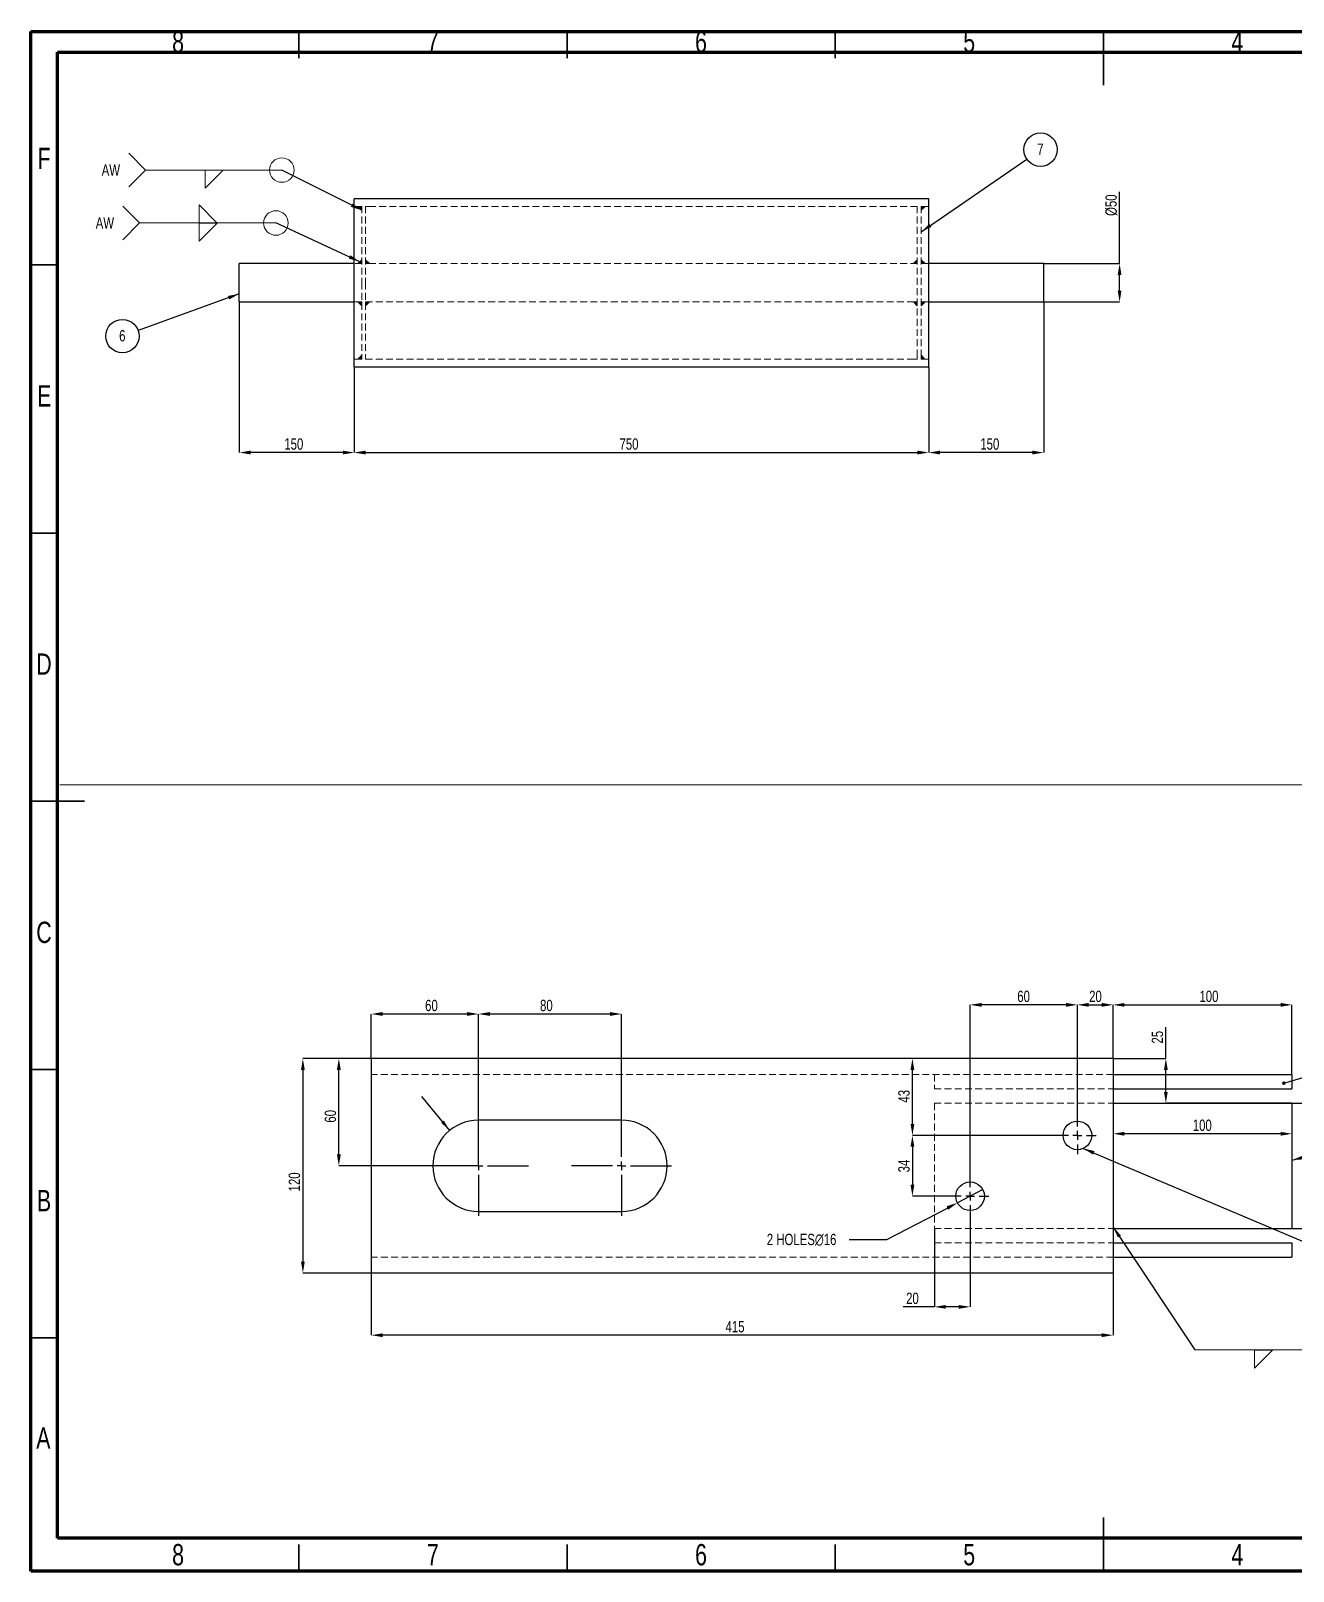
# Model space of a CAD drawing. Header units: millimetres. Extents: x 41 to 1868, y -696 to 319.
# Drawn here: x 976.5 to 1211.9, y -323.8 to -36.7 of the extents above; entities that cross this region are included whole.
import ezdxf

# ---------------------------------------------------------------- set-up
doc = ezdxf.new("R2010")
doc.units = ezdxf.units.MM
doc.header["$PDSIZE"] = -1
doc.linetypes.add('HIDDEN', pattern=[1.905, 1.27, -0.635])
doc.layers.add('BOLD', color=7, linetype='Continuous', lineweight=25)
doc.layers.add('FORMAT', color=7, linetype='Continuous')
doc.styles.add('SLDTEXTSTYLE0', font='TXT', dxfattribs={"width": 0.75})
doc.dimstyles.new('SLDDIMSTYLE0', dxfattribs={"dimtxt": 2.5, "dimasz": 2.116667, "dimexe": 0, "dimexo": 0.625, "dimgap": 0, "dimtad": 1, "dimdec": 0, "dimrnd": 1e-09, "dimtxsty": 'Standard', "dimsah": 1, "dimcen": 2.5, "dimazin": 3, "dimtfac": 2.116667, "dimtdec": 0, "dimtmove": 0, "dimatfit": 3, "dimfrac": 2})
doc.dimstyles.new('SLDDIMSTYLE1', dxfattribs={"dimtxt": 2.5, "dimasz": 0.651282, "dimexe": 0, "dimexo": 0.625, "dimgap": 0, "dimtad": 1, "dimdec": 0, "dimrnd": 1e-09, "dimtxsty": 'Standard', "dimblk1": 'DOT', "dimblk2": 'DOT', "dimsah": 1, "dimcen": 2.5, "dimazin": 3, "dimtfac": 0.651282, "dimtdec": 0, "dimtmove": 0, "dimatfit": 3, "dimldrblk": 'DOT', "dimfrac": 2})
doc.dimstyles.new('SLDDIMSTYLE26', dxfattribs={"dimtxt": 2.116667, "dimasz": 2.116667, "dimexe": 0, "dimexo": 0.625, "dimgap": 0.529167, "dimtad": 1, "dimdec": 0, "dimlfac": 3, "dimrnd": 1e-09, "dimzin": 12, "dimtxsty": 'SLDTEXTSTYLE0', "dimsah": 1, "dimcen": 2.5, "dimazin": 3, "dimtfac": 1, "dimtdec": 0, "dimtmove": 0, "dimatfit": 3, "dimfrac": 2, "dimtzin": 12})
doc.dimstyles.new('SLDDIMSTYLE27', dxfattribs={"dimtxt": 2.116667, "dimasz": 2.116667, "dimexe": 0, "dimexo": 0.625, "dimgap": 0.529167, "dimtad": 1, "dimdec": 0, "dimlfac": 3, "dimrnd": 1e-09, "dimzin": 12, "dimtxsty": 'SLDTEXTSTYLE0', "dimsah": 1, "dimcen": 2.5, "dimazin": 3, "dimtfac": 1, "dimtdec": 0, "dimtmove": 0, "dimatfit": 0, "dimfrac": 2, "dimtzin": 12})
doc.dimstyles.new('SLDDIMSTYLE31', dxfattribs={"dimtxt": 2.116667, "dimasz": 2.116667, "dimexe": 0, "dimexo": 0.625, "dimgap": 0.529167, "dimtad": 1, "dimdec": 0, "dimlfac": 3, "dimrnd": 1e-09, "dimzin": 12, "dimtxsty": 'SLDTEXTSTYLE0', "dimblk1": 'NONE', "dimsah": 1, "dimcen": 0, "dimazin": 3, "dimtfac": 1, "dimtdec": 0, "dimtmove": 0, "dimatfit": 3, "dimldrblk": 'NONE', "dimfrac": 2, "dimtzin": 12})
doc.dimstyles.new('SLDDIMSTYLE32', dxfattribs={"dimtxt": 2.116667, "dimasz": 2.116667, "dimexe": 0, "dimexo": 0.625, "dimgap": 0.529167, "dimtad": 1, "dimdec": 0, "dimlfac": 7, "dimrnd": 1e-09, "dimzin": 12, "dimtxsty": 'SLDTEXTSTYLE0', "dimsah": 1, "dimcen": 2.5, "dimazin": 3, "dimtfac": 1, "dimtdec": 0, "dimtmove": 0, "dimatfit": 3, "dimfrac": 2, "dimtzin": 12})

# ---------------------------------------------------------------- blocks, each defined once
blk = doc.blocks.new('*D904')
at = {"layer": 'Defpoints', "color": 0}
for p in [(1036.81, -99.32), (1143.95, -99.32), (1143.95, -115.32)]:
    blk.add_point(p, dxfattribs=at)
at = {"layer": 'FORMAT', "color": 0, "lineweight": -2}
for p, q in [((1036.81, -99.38), (1036.81, -115.32)), ((1143.95, -99.38), (1143.95, -115.32)), ((1038.93, -115.32), (1141.84, -115.32))]:
    blk.add_line(p, q, dxfattribs=at)
at = {"layer": 'FORMAT', "color": 0}
for points in [[(1038.93, -114.96), (1038.93, -115.67), (1036.81, -115.32)], [(1141.84, -114.96), (1141.84, -115.67), (1143.95, -115.32)]]:
    blk.add_solid(points, dxfattribs=at)
at = {"layer": 'FORMAT', "color": 0, "insert": (1088.05, -112.67), "char_height": 2.117, "attachment_point": 2, "style": 'SLDTEXTSTYLE0'}
blk.add_mtext('\\A1;750', dxfattribs=at)
blk = doc.blocks.new('*D905')
at = {"layer": 'Defpoints', "color": 0}
for p in [(1015.38, -87.24), (1036.81, -99.32), (1015.38, -115.32)]:
    blk.add_point(p, dxfattribs=at)
at = {"layer": 'FORMAT', "color": 0, "lineweight": -2}
for p, q in [((1015.38, -87.3), (1015.38, -115.32)), ((1036.81, -99.38), (1036.81, -115.32)), ((1034.7, -115.32), (1017.5, -115.32))]:
    blk.add_line(p, q, dxfattribs=at)
at = {"layer": 'FORMAT', "color": 0}
for points in [[(1017.5, -114.96), (1017.5, -115.67), (1015.38, -115.32)], [(1034.7, -114.96), (1034.7, -115.67), (1036.81, -115.32)]]:
    blk.add_solid(points, dxfattribs=at)
at = {"layer": 'FORMAT', "color": 0, "insert": (1025.56, -112.67), "char_height": 2.117, "attachment_point": 2, "style": 'SLDTEXTSTYLE0'}
blk.add_mtext('\\A1;150', dxfattribs=at)
blk = doc.blocks.new('*D906')
at = {"layer": 'Defpoints', "color": 0}
for p in [(1165.38, -80.09), (1165.38, -87.24), (1179.53, -87.24)]:
    blk.add_point(p, dxfattribs=at)
at = {"layer": 'FORMAT', "color": 0, "lineweight": -2}
for p, q in [((1179.53, -80.09), (1179.53, -66.7)), ((1165.45, -80.09), (1179.53, -80.09)), ((1179.53, -85.12), (1179.53, -82.21)), ((1165.45, -87.24), (1179.53, -87.24))]:
    blk.add_line(p, q, dxfattribs=at)
at = {"layer": 'FORMAT', "color": 0}
for points in [[(1179.17, -82.21), (1179.88, -82.21), (1179.53, -80.09)], [(1179.17, -85.12), (1179.88, -85.12), (1179.53, -87.24)]]:
    blk.add_solid(points, dxfattribs=at)
at = {"layer": 'FORMAT', "color": 0, "insert": (1176.88, -69.21), "char_height": 2.117, "attachment_point": 2, "rotation": 90, "style": 'SLDTEXTSTYLE0'}
blk.add_mtext('\\A1;%%c50', dxfattribs=at)
blk = doc.blocks.new('*D907')
at = {"layer": 'Defpoints', "color": 0}
for p in [(1165.38, -87.24), (1143.95, -99.32), (1143.95, -115.32)]:
    blk.add_point(p, dxfattribs=at)
at = {"layer": 'FORMAT', "color": 0, "lineweight": -2}
for p, q in [((1165.38, -87.3), (1165.38, -115.32)), ((1143.95, -99.38), (1143.95, -115.32)), ((1163.27, -115.32), (1146.07, -115.32))]:
    blk.add_line(p, q, dxfattribs=at)
at = {"layer": 'FORMAT', "color": 0}
for points in [[(1146.07, -114.96), (1146.07, -115.67), (1143.95, -115.32)], [(1163.27, -114.96), (1163.27, -115.67), (1165.38, -115.32)]]:
    blk.add_solid(points, dxfattribs=at)
at = {"layer": 'FORMAT', "color": 0, "insert": (1155.33, -112.67), "char_height": 2.117, "attachment_point": 2, "style": 'SLDTEXTSTYLE0'}
blk.add_mtext('\\A1;150', dxfattribs=at)
blk = doc.blocks.new('SW_NOTE_0_68')
at = {"layer": 'FORMAT', "color": 0}
blk.add_circle((-2.93, -1.06), 3.11, dxfattribs=at)
at = {"layer": 'FORMAT', "color": 0, "insert": (-2.95, 0.06), "char_height": 2.12, "attachment_point": 2, "style": 'SLDTEXTSTYLE0'}
blk.add_mtext('6', dxfattribs=at)
blk = doc.blocks.new('SW_NOTE_0_69')
at = {"layer": 'FORMAT', "color": 0}
blk.add_circle((2.56, 1.76), 3.11, dxfattribs=at)
at = {"layer": 'FORMAT', "color": 0, "insert": (2.54, 2.89), "char_height": 2.12, "attachment_point": 2, "style": 'SLDTEXTSTYLE0'}
blk.add_mtext('7', dxfattribs=at)
blk = doc.blocks.new('SW_SYMBOL_AWLD_FILL')
at = {"color": 0, "linetype": 'Continuous', "lineweight": 0}
for p, q in [((0, 0), (0, 1250)), ((0, 1250), (1250, 0)), ((1250, 0), (0, 0))]:
    blk.add_line(p, q, dxfattribs=at)
blk = doc.blocks.new('SW_WELDSYMBOL_7')
at = {"color": 0, "linetype": 'Continuous', "lineweight": 0}
for p in [(-28.55, 3.15), (-28.55, -3.15), (0, 0)]:
    blk.add_line(p, (-25.4, 0), dxfattribs=at)
blk.add_circle((0, 0), 2.29, dxfattribs=at)
at = {"color": 0, "linetype": 'Continuous', "lineweight": 0, "extrusion": (0, 0, -1), "xscale": 0.0027037109, "yscale": 0.0027037109, "zscale": 0.0027037109, "rotation": 180}
blk.add_blockref('SW_SYMBOL_AWLD_FILL', (14.31, -0.01), dxfattribs=at)
at = {"color": 0, "linetype": 'Continuous', "lineweight": 0, "insert": (-33.59, 1.05), "char_height": 2.117, "attachment_point": 1, "style": 'SLDTEXTSTYLE0'}
blk.add_mtext('AW', dxfattribs=at)
blk = doc.blocks.new('SW_WELDSYMBOL_8')
at = {"color": 0, "linetype": 'Continuous', "lineweight": 0}
for p in [(-28.55, 3.15), (-28.55, -3.15), (0, 0)]:
    blk.add_line(p, (-25.4, 0), dxfattribs=at)
blk.add_circle((0, 0), 2.29, dxfattribs=at)
at = {"color": 0, "linetype": 'Continuous', "lineweight": 0, "xscale": 0.0027037109, "yscale": 0.0027037109, "zscale": 0.0027037109}
blk.add_blockref('SW_SYMBOL_AWLD_FILL', (-14.31, -0.01), dxfattribs=at)
at = {"color": 0, "linetype": 'Continuous', "lineweight": 0, "extrusion": (0, 0, -1), "xscale": 0.0027037109, "yscale": 0.0027037109, "zscale": 0.0027037109, "rotation": 180}
blk.add_blockref('SW_SYMBOL_AWLD_FILL', (14.31, -0.01), dxfattribs=at)
at = {"color": 0, "linetype": 'Continuous', "lineweight": 0, "insert": (-33.59, 1.05), "char_height": 2.117, "attachment_point": 1, "style": 'SLDTEXTSTYLE0'}
blk.add_mtext('AW', dxfattribs=at)
blk = doc.blocks.new('*D909')
at = {"layer": 'Defpoints', "color": 0}
for p in [(1039.99, -228.26), (1027.25, -268.26), (1039.99, -268.26)]:
    blk.add_point(p, dxfattribs=at)
at = {"layer": 'FORMAT', "color": 0, "lineweight": -2}
for p, q in [((1039.93, -228.26), (1027.25, -228.26)), ((1027.25, -230.38), (1027.25, -266.15)), ((1039.93, -268.26), (1027.25, -268.26))]:
    blk.add_line(p, q, dxfattribs=at)
at = {"layer": 'FORMAT', "color": 0}
for points in [[(1026.9, -230.38), (1027.6, -230.38), (1027.25, -228.26)], [(1026.9, -266.15), (1027.6, -266.15), (1027.25, -268.26)]]:
    blk.add_solid(points, dxfattribs=at)
at = {"layer": 'FORMAT', "color": 0, "insert": (1024.6, -251.26), "char_height": 2.117, "attachment_point": 2, "rotation": 90, "style": 'SLDTEXTSTYLE0'}
blk.add_mtext('\\A1;120', dxfattribs=at)
blk = doc.blocks.new('*D910')
at = {"layer": 'Defpoints', "color": 0}
for p in [(1033.95, -228.26), (1039.99, -228.26), (1059.99, -248.26)]:
    blk.add_point(p, dxfattribs=at)
at = {"layer": 'FORMAT', "color": 0, "lineweight": -2}
for p, q in [((1039.93, -228.26), (1033.95, -228.26)), ((1033.95, -246.15), (1033.95, -230.38)), ((1059.93, -248.26), (1033.95, -248.26))]:
    blk.add_line(p, q, dxfattribs=at)
at = {"layer": 'FORMAT', "color": 0}
for points in [[(1033.6, -230.38), (1034.31, -230.38), (1033.95, -228.26)], [(1033.6, -246.15), (1034.31, -246.15), (1033.95, -248.26)]]:
    blk.add_solid(points, dxfattribs=at)
at = {"layer": 'FORMAT', "color": 0, "insert": (1031.31, -239.04), "char_height": 2.117, "attachment_point": 2, "rotation": 90, "style": 'SLDTEXTSTYLE0'}
blk.add_mtext('\\A1;60', dxfattribs=at)
blk = doc.blocks.new('*D911')
at = {"layer": 'Defpoints', "color": 0}
for p in [(1059.99, -219.97), (1059.99, -239.76), (1086.66, -239.76)]:
    blk.add_point(p, dxfattribs=at)
at = {"layer": 'FORMAT', "color": 0, "lineweight": -2}
for p, q in [((1059.99, -239.7), (1059.99, -219.97)), ((1084.54, -219.97), (1062.11, -219.97)), ((1086.66, -239.7), (1086.66, -219.97))]:
    blk.add_line(p, q, dxfattribs=at)
at = {"layer": 'FORMAT', "color": 0}
for points in [[(1062.11, -219.61), (1062.11, -220.32), (1059.99, -219.97)], [(1084.54, -219.61), (1084.54, -220.32), (1086.66, -219.97)]]:
    blk.add_solid(points, dxfattribs=at)
at = {"layer": 'FORMAT', "color": 0, "insert": (1072.65, -217.32), "char_height": 2.117, "attachment_point": 2, "style": 'SLDTEXTSTYLE0'}
blk.add_mtext('\\A1;80', dxfattribs=at)
blk = doc.blocks.new('*D913')
at = {"layer": 'Defpoints', "color": 0}
for p in [(1039.99, -219.97), (1039.99, -228.26), (1059.99, -248.26)]:
    blk.add_point(p, dxfattribs=at)
at = {"layer": 'FORMAT', "color": 0, "lineweight": -2}
for p, q in [((1039.99, -228.2), (1039.99, -219.97)), ((1057.88, -219.97), (1042.11, -219.97)), ((1059.99, -248.2), (1059.99, -219.97))]:
    blk.add_line(p, q, dxfattribs=at)
at = {"layer": 'FORMAT', "color": 0}
for points in [[(1042.11, -219.61), (1042.11, -220.32), (1039.99, -219.97)], [(1057.88, -219.61), (1057.88, -220.32), (1059.99, -219.97)]]:
    blk.add_solid(points, dxfattribs=at)
at = {"layer": 'FORMAT', "color": 0, "insert": (1051.22, -217.32), "char_height": 2.117, "attachment_point": 2, "style": 'SLDTEXTSTYLE0'}
blk.add_mtext('\\A1;60', dxfattribs=at)
blk = doc.blocks.new('*D914')
at = {"layer": 'Defpoints', "color": 0}
for p in [(1039.99, -268.26), (1178.33, -268.26), (1039.99, -279.84)]:
    blk.add_point(p, dxfattribs=at)
at = {"layer": 'FORMAT', "color": 0, "lineweight": -2}
for p, q in [((1039.99, -268.33), (1039.99, -279.84)), ((1178.33, -268.33), (1178.33, -279.84)), ((1176.21, -279.84), (1042.11, -279.84))]:
    blk.add_line(p, q, dxfattribs=at)
at = {"layer": 'FORMAT', "color": 0}
for points in [[(1042.11, -279.49), (1042.11, -280.19), (1039.99, -279.84)], [(1176.21, -279.49), (1176.21, -280.19), (1178.33, -279.84)]]:
    blk.add_solid(points, dxfattribs=at)
at = {"layer": 'FORMAT', "color": 0, "insert": (1107.82, -277.2), "char_height": 2.117, "attachment_point": 2, "style": 'SLDTEXTSTYLE0'}
blk.add_mtext('\\A1;415', dxfattribs=at)
blk = doc.blocks.new('*D915')
at = {"layer": 'Defpoints', "color": 0}
for p in [(1178.33, -218.26), (1178.33, -228.26), (1171.66, -239.1)]:
    blk.add_point(p, dxfattribs=at)
at = {"layer": 'FORMAT', "color": 0, "lineweight": -2}
for p, q in [((1171.66, -239.04), (1171.66, -218.26)), ((1173.78, -218.26), (1176.21, -218.26)), ((1178.33, -228.2), (1178.33, -218.26))]:
    blk.add_line(p, q, dxfattribs=at)
at = {"layer": 'FORMAT', "color": 0}
for points in [[(1173.78, -217.91), (1173.78, -218.62), (1171.66, -218.26)], [(1176.21, -217.91), (1176.21, -218.62), (1178.33, -218.26)]]:
    blk.add_solid(points, dxfattribs=at)
at = {"layer": 'FORMAT', "color": 0, "insert": (1175.02, -215.62), "char_height": 2.117, "attachment_point": 2, "style": 'SLDTEXTSTYLE0'}
blk.add_mtext('\\A1;20', dxfattribs=at)
blk = doc.blocks.new('*D916')
at = {"layer": 'Defpoints', "color": 0}
for p in [(1151.66, -218.26), (1171.66, -239.1), (1151.66, -250.43)]:
    blk.add_point(p, dxfattribs=at)
at = {"layer": 'FORMAT', "color": 0, "lineweight": -2}
for p, q in [((1151.66, -250.37), (1151.66, -218.26)), ((1169.54, -218.26), (1153.78, -218.26)), ((1171.66, -239.04), (1171.66, -218.26))]:
    blk.add_line(p, q, dxfattribs=at)
at = {"layer": 'FORMAT', "color": 0}
for points in [[(1153.78, -217.91), (1153.78, -218.62), (1151.66, -218.26)], [(1169.54, -217.91), (1169.54, -218.62), (1171.66, -218.26)]]:
    blk.add_solid(points, dxfattribs=at)
at = {"layer": 'FORMAT', "color": 0, "insert": (1161.63, -215.62), "char_height": 2.117, "attachment_point": 2, "style": 'SLDTEXTSTYLE0'}
blk.add_mtext('\\A1;60', dxfattribs=at)
blk = doc.blocks.new('*D917')
at = {"layer": 'Defpoints', "color": 0}
for p in [(1168.16, -242.6), (1140.9, -253.93), (1148.16, -253.93)]:
    blk.add_point(p, dxfattribs=at)
at = {"layer": 'FORMAT', "color": 0, "lineweight": -2}
for p, q in [((1168.1, -242.6), (1140.9, -242.6)), ((1140.9, -244.71), (1140.9, -251.81)), ((1148.1, -253.93), (1140.9, -253.93))]:
    blk.add_line(p, q, dxfattribs=at)
at = {"layer": 'FORMAT', "color": 0}
for points in [[(1140.55, -244.71), (1141.25, -244.71), (1140.9, -242.6)], [(1140.55, -251.81), (1141.25, -251.81), (1140.9, -253.93)]]:
    blk.add_solid(points, dxfattribs=at)
at = {"layer": 'FORMAT', "color": 0, "insert": (1138.26, -248.31), "char_height": 2.117, "attachment_point": 2, "rotation": 90, "style": 'SLDTEXTSTYLE0'}
blk.add_mtext('\\A1;34', dxfattribs=at)
blk = doc.blocks.new('*D918')
at = {"layer": 'Defpoints', "color": 0}
for p in [(1140.9, -228.26), (1178.33, -228.26), (1168.16, -242.6)]:
    blk.add_point(p, dxfattribs=at)
at = {"layer": 'FORMAT', "color": 0, "lineweight": -2}
for p, q in [((1178.26, -228.26), (1140.9, -228.26)), ((1140.9, -240.48), (1140.9, -230.38)), ((1168.1, -242.6), (1140.9, -242.6))]:
    blk.add_line(p, q, dxfattribs=at)
at = {"layer": 'FORMAT', "color": 0}
for points in [[(1140.55, -230.38), (1141.25, -230.38), (1140.9, -228.26)], [(1140.55, -240.48), (1141.25, -240.48), (1140.9, -242.6)]]:
    blk.add_solid(points, dxfattribs=at)
at = {"layer": 'FORMAT', "color": 0, "insert": (1138.26, -235.31), "char_height": 2.117, "attachment_point": 2, "rotation": 90, "style": 'SLDTEXTSTYLE0'}
blk.add_mtext('\\A1;43', dxfattribs=at)
blk = doc.blocks.new('*D919')
at = {"layer": 'Defpoints', "color": 0}
for p in [(1151.66, -257.43), (1144.99, -259.93), (1144.99, -274.56)]:
    blk.add_point(p, dxfattribs=at)
at = {"layer": 'FORMAT', "color": 0, "lineweight": -2}
for p, q in [((1151.66, -257.49), (1151.66, -274.56)), ((1144.99, -259.99), (1144.99, -274.56)), ((1144.99, -274.56), (1139.18, -274.56)), ((1149.54, -274.56), (1147.11, -274.56))]:
    blk.add_line(p, q, dxfattribs=at)
at = {"layer": 'FORMAT', "color": 0}
for points in [[(1147.11, -274.21), (1147.11, -274.91), (1144.99, -274.56)], [(1149.54, -274.21), (1149.54, -274.91), (1151.66, -274.56)]]:
    blk.add_solid(points, dxfattribs=at)
at = {"layer": 'FORMAT', "color": 0, "insert": (1140.9, -271.91), "char_height": 2.117, "attachment_point": 2, "style": 'SLDTEXTSTYLE0'}
blk.add_mtext('\\A1;20', dxfattribs=at)
blk = doc.blocks.new('*D920')
at = {"layer": 'Defpoints', "color": 0}
for p in [(1211.66, -218.26), (1178.33, -228.26), (1211.66, -231.26)]:
    blk.add_point(p, dxfattribs=at)
at = {"layer": 'FORMAT', "color": 0, "lineweight": -2}
for p, q in [((1178.33, -228.2), (1178.33, -218.26)), ((1180.44, -218.26), (1209.54, -218.26)), ((1211.66, -231.2), (1211.66, -218.26))]:
    blk.add_line(p, q, dxfattribs=at)
at = {"layer": 'FORMAT', "color": 0}
for points in [[(1180.44, -217.91), (1180.44, -218.62), (1178.33, -218.26)], [(1209.54, -217.91), (1209.54, -218.62), (1211.66, -218.26)]]:
    blk.add_solid(points, dxfattribs=at)
at = {"layer": 'FORMAT', "color": 0, "insert": (1196.18, -215.62), "char_height": 2.117, "attachment_point": 2, "style": 'SLDTEXTSTYLE0'}
blk.add_mtext('\\A1;100', dxfattribs=at)
blk = doc.blocks.new('*D921')
at = {"layer": 'Defpoints', "color": 0}
for p in [(1149.29, -255.16), (1154.03, -252.7)]:
    blk.add_point(p, dxfattribs=at)
at = {"layer": 'FORMAT', "color": 0, "lineweight": -2}
for p, q in [((1154.03, -252.7), (1149.29, -255.16)), ((1136.14, -261.99), (1147.41, -256.14)), ((1129.09, -261.99), (1136.14, -261.99))]:
    blk.add_line(p, q, dxfattribs=at)
at = {"layer": 'FORMAT', "color": 0}
blk.add_solid([(1147.25, -255.82), (1147.58, -256.45), (1149.29, -255.16)], dxfattribs=at)
at = {"layer": 'FORMAT', "color": 0, "insert": (1113.75, -260.93), "char_height": 2.1167, "attachment_point": 1, "style": 'SLDTEXTSTYLE0'}
blk.add_mtext('\\A1;2 HOLES∅16', dxfattribs=at)
blk = doc.blocks.new('_None')
blk = doc.blocks.new('*D922')
at = {"layer": 'Defpoints', "color": 0}
for p in [(1178.33, -228.26), (1211.66, -236.6), (1178.33, -242.29)]:
    blk.add_point(p, dxfattribs=at)
at = {"layer": 'FORMAT', "color": 0, "lineweight": -2}
for p, q in [((1178.33, -228.33), (1178.33, -242.29)), ((1211.66, -236.66), (1211.66, -242.29)), ((1209.54, -242.29), (1180.44, -242.29))]:
    blk.add_line(p, q, dxfattribs=at)
at = {"layer": 'FORMAT', "color": 0}
for points in [[(1180.44, -241.94), (1180.44, -242.65), (1178.33, -242.29)], [(1209.54, -241.94), (1209.54, -242.65), (1211.66, -242.29)]]:
    blk.add_solid(points, dxfattribs=at)
at = {"layer": 'FORMAT', "color": 0, "insert": (1194.94, -239.65), "char_height": 2.117, "attachment_point": 2, "style": 'SLDTEXTSTYLE0'}
blk.add_mtext('\\A1;100', dxfattribs=at)
blk = doc.blocks.new('*D923')
at = {"layer": 'Defpoints', "color": 0}
for p in [(1178.33, -228.26), (1188.15, -236.6), (1211.66, -236.6)]:
    blk.add_point(p, dxfattribs=at)
at = {"layer": 'FORMAT', "color": 0, "lineweight": -2}
for p, q in [((1188.15, -228.26), (1188.15, -222.44)), ((1178.39, -228.26), (1188.15, -228.26)), ((1188.15, -234.48), (1188.15, -230.38)), ((1211.6, -236.6), (1188.15, -236.6))]:
    blk.add_line(p, q, dxfattribs=at)
at = {"layer": 'FORMAT', "color": 0}
for points in [[(1187.8, -230.38), (1188.51, -230.38), (1188.15, -228.26)], [(1187.8, -234.48), (1188.51, -234.48), (1188.15, -236.6)]]:
    blk.add_solid(points, dxfattribs=at)
at = {"layer": 'FORMAT', "color": 0, "insert": (1185.51, -224.3), "char_height": 2.117, "attachment_point": 2, "rotation": 90, "style": 'SLDTEXTSTYLE0'}
blk.add_mtext('\\A1;25', dxfattribs=at)
blk = doc.blocks.new('*D924')
at = {"layer": 'BOLD', "color": 0, "lineweight": -2}
for p, q in [((1211.72, -236.6), (1251.66, -236.6)), ((1251.66, -238.71), (1251.66, -257.81)), ((1211.72, -259.93), (1251.66, -259.93))]:
    blk.add_line(p, q, dxfattribs=at)
at = {"layer": 'BOLD', "color": 0}
for points in [[(1251.31, -238.71), (1252.01, -238.71), (1251.66, -236.6)], [(1251.31, -257.81), (1252.01, -257.81), (1251.66, -259.93)]]:
    blk.add_solid(points, dxfattribs=at)
at = {"layer": 'Defpoints', "color": 0}
for p in [(1211.66, -236.6), (1211.66, -259.93), (1251.66, -259.93)]:
    blk.add_point(p, dxfattribs=at)
at = {"layer": 'BOLD', "color": 0, "insert": (1249.01, -249.65), "char_height": 2.117, "attachment_point": 2, "rotation": 90, "style": 'SLDTEXTSTYLE0'}
blk.add_mtext('\\A1;70', dxfattribs=at)
blk = doc.blocks.new('_Dot')
at = {"color": 0, "linetype": 'ByBlock', "lineweight": -2}
blk.add_line((-0.5, 0), (-1, 0), dxfattribs=at)
at = {"color": 0, "linetype": 'ByBlock', "const_width": 0.5}
blk.add_lwpolyline([(-0.25, 0, 1), (0.25, 0, 1)], format="xyb", close=True, dxfattribs=at)
blk = doc.blocks.new('SW_CENTERMARKSYMBOL_74')
at = {"layer": 'FORMAT', "color": 0}
for p, q in [((0, 1.67), (0, 9.33)), ((26.67, 1.67), (26.67, 9.33)), ((-1.67, 0), (-9.33, 0)), ((0, 0), (-0.83, 0)), ((0, 0), (0, 0.83)), ((0, 0), (0.83, 0)), ((0, 0), (0, -0.83)), ((1.67, 0), (9.33, 0)), ((25, 0), (17.33, 0)), ((26.67, 0), (25.83, 0)), ((26.67, 0), (26.67, 0.83)), ((26.67, 0), (27.5, 0)), ((26.67, 0), (26.67, -0.83)), ((28.33, 0), (36, 0)), ((0, -1.67), (0, -9.33)), ((26.67, -1.67), (26.67, -9.33))]:
    blk.add_line(p, q, dxfattribs=at)
blk = doc.blocks.new('SW_CENTERMARKSYMBOL_75')
at = {"layer": 'FORMAT', "color": 0}
for p, q in [((0, 1.67), (0, 3.5)), ((-1.67, 0), (-3.5, 0)), ((0, 0), (-0.83, 0)), ((0, 0), (0, 0.83)), ((0, 0), (0, -0.83)), ((0, 0), (0.83, 0)), ((1.67, 0), (3.5, 0)), ((0, -1.67), (0, -3.5))]:
    blk.add_line(p, q, dxfattribs=at)
blk = doc.blocks.new('SW_CENTERMARKSYMBOL_76')
at = {"layer": 'FORMAT', "color": 0}
for p, q in [((0, 1.67), (0, 3.5)), ((-1.67, 0), (-3.5, 0)), ((0, 0), (-0.83, 0)), ((0, 0), (0, 0.83)), ((0, 0), (0, -0.83)), ((0, 0), (0.83, 0)), ((1.67, 0), (3.5, 0)), ((0, -1.67), (0, -3.5))]:
    blk.add_line(p, q, dxfattribs=at)
blk = doc.blocks.new('SW_WELDSYMBOL_9')
at = {"color": 0, "linetype": 'Continuous', "lineweight": 0}
for p, q in [((28.55, 3.15), (25.4, 0)), ((25.4, 0), (0, 0)), ((28.55, -3.15), (25.4, 0))]:
    blk.add_line(p, q, dxfattribs=at)
at = {"color": 0, "linetype": 'Continuous', "lineweight": 0, "extrusion": (0, 0, -1), "xscale": 0.0027037109, "yscale": 0.0027037109, "zscale": 0.0027037109, "rotation": 180}
blk.add_blockref('SW_SYMBOL_AWLD_FILL', (-11.09, -0.01), dxfattribs=at)
at = {"color": 0, "linetype": 'Continuous', "lineweight": 0, "insert": (29.32, 1.05), "char_height": 2.117, "attachment_point": 1, "style": 'SLDTEXTSTYLE0'}
blk.add_mtext('AW', dxfattribs=at)

msp = doc.modelspace()

# ---------------------------------------------------------------- hatches: boundary and pattern name
at = {"linetype": 'Continuous'}
for points in [[(1038.2403, -70.1589), (1038.2403, -69.4446), (1037.526, -69.4446)], [(1142.526, -70.1664), (1143.2477, -69.4446), (1142.526, -69.4446)], [(1037.526, -80.0946), (1038.2403, -80.0946), (1038.2403, -79.3803)], [(1038.9545, -79.3803), (1038.9545, -80.0946), (1039.6688, -80.0946)], [(1141.0899, -80.0946), (1141.8117, -80.0946), (1141.8117, -79.3729)], [(1142.526, -79.3729), (1142.526, -80.0946), (1143.2477, -80.0946)], [(1038.2403, -87.9518), (1038.2403, -87.2375), (1037.526, -87.2375)], [(1039.6688, -87.2375), (1038.9545, -87.2375), (1038.9545, -87.9518)], [(1141.8117, -87.9592), (1141.8117, -87.2375), (1141.0899, -87.2375)], [(1143.2477, -87.2375), (1142.526, -87.2375), (1142.526, -87.9592)], [(1037.526, -97.8875), (1038.2403, -97.8875), (1038.2403, -97.1732)], [(1142.526, -97.1732), (1142.526, -97.8875), (1143.2403, -97.8875)]]:
    msp.add_hatch(color=7, dxfattribs=at).paths.add_polyline_path(points, flags=0)

# ---------------------------------------------------------------- linework, layer by layer
at = {"color": 7, "linetype": 'Continuous', "lineweight": 70}
for p, q in [((976.5203, -323.8262), (976.5203, -36.8262)), ((976.5203, -36.8262), (1376.5203, -36.8262)), ((981.5203, -317.6927), (981.5203, -40.6927)), ((981.5203, -40.6927), (1370.9228, -40.6927)), ((1370.9228, -317.6927), (981.5203, -317.6927)), ((1376.5203, -323.8262), (976.5203, -323.8262))]:
    msp.add_line(p, q, dxfattribs=at)
at = {"color": 7, "linetype": 'Continuous', "lineweight": 35}
for p, q in [((1026.5203, -41.8262), (1026.5203, -36.8262)), ((1076.5203, -41.8262), (1076.5203, -36.8262)), ((1126.5203, -41.8262), (1126.5203, -36.8262)), ((1176.5203, -36.8252), (1176.5203, -46.8272)), ((1176.5203, -41.8262), (1176.5203, -36.8262)), ((981.5203, -80.3262), (976.5203, -80.3262)), ((981.5203, -130.3262), (976.5203, -130.3262)), ((976.5193, -180.3262), (986.5213, -180.3262)), ((981.5203, -180.3262), (976.5203, -180.3262)), ((981.5203, -230.3262), (976.5203, -230.3262)), ((981.5203, -280.3262), (976.5203, -280.3262)), ((1176.5203, -323.8272), (1176.5203, -313.8252)), ((1026.5203, -318.8262), (1026.5203, -323.8262)), ((1076.5203, -318.8262), (1076.5203, -323.8262)), ((1126.5203, -318.8262), (1126.5203, -323.8262)), ((1176.5203, -318.8262), (1176.5203, -323.8262))]:
    msp.add_line(p, q, dxfattribs=at)
at = {"color": 7, "linetype": 'Continuous', "lineweight": 25}
for p, q in [((1143.9545, -68.016), (1036.8117, -68.016)), ((1036.8117, -83.666), (1036.8117, -68.016)), ((1143.9545, -83.666), (1143.9545, -68.016)), ((1036.8117, -80.0946), (1015.3831, -80.0946)), ((1015.3831, -83.666), (1015.3831, -80.0946)), ((1165.3831, -80.0946), (1143.9545, -80.0946)), ((1165.3831, -83.666), (1165.3831, -80.0946)), ((1015.3831, -87.2375), (1015.3831, -83.666)), ((1036.8117, -99.316), (1036.8117, -83.666)), ((1143.9545, -99.316), (1143.9545, -83.666)), ((1165.3831, -87.2375), (1165.3831, -83.666)), ((1015.3831, -87.2375), (1036.8117, -87.2375)), ((1143.9545, -87.2375), (1165.3831, -87.2375)), ((1036.8117, -99.316), (1143.9545, -99.316)), ((1178.3252, -228.2644), (1039.9919, -228.2644)), ((1039.9919, -228.2644), (1039.9919, -268.2644)), ((1178.3252, -228.2644), (1178.3252, -268.2644)), ((1178.3252, -231.2644), (1211.6586, -231.2644)), ((1211.6586, -231.2644), (1211.6586, -233.9311)), ((1178.3252, -233.9311), (1211.6586, -233.9311)), ((1178.3252, -236.5977), (1211.6586, -236.5977)), ((1211.6586, -236.5977), (1211.6586, -259.9311)), ((1086.6586, -239.7644), (1059.9919, -239.7644)), ((1059.9919, -256.7644), (1086.6586, -256.7644)), ((1178.3252, -259.9311), (1211.6586, -259.9311)), ((1178.3252, -262.5977), (1211.6586, -262.5977)), ((1211.6586, -262.5977), (1211.6586, -265.2644)), ((1178.3252, -265.2644), (1211.6586, -265.2644)), ((1178.3252, -268.2644), (1039.9919, -268.2644))]:
    msp.add_line(p, q, dxfattribs=at)
at = {"color": 7, "linetype": 'HIDDEN', "lineweight": 18}
for p, q in [((1038.2403, -69.4446), (1036.8117, -69.4446)), ((1038.2403, -69.4446), (1038.2403, -83.666)), ((1038.9545, -69.4446), (1038.9545, -83.666)), ((1141.8117, -69.4446), (1038.9545, -69.4446)), ((1141.8117, -69.4446), (1141.8117, -97.8875)), ((1142.526, -69.4446), (1142.526, -97.8875)), ((1143.9545, -69.4446), (1142.526, -69.4446)), ((1038.2403, -80.0946), (1036.8117, -80.0946)), ((1141.8117, -80.0946), (1038.9545, -80.0946)), ((1143.9545, -80.0946), (1142.526, -80.0946)), ((1038.2403, -83.666), (1038.2403, -97.8875)), ((1038.9545, -83.666), (1038.9545, -97.8875)), ((1036.8117, -87.2375), (1038.2403, -87.2375)), ((1038.9545, -87.2375), (1141.8117, -87.2375)), ((1142.526, -87.2375), (1143.9545, -87.2375)), ((1036.8117, -97.8875), (1038.2403, -97.8875)), ((1038.9545, -97.8875), (1141.8117, -97.8875)), ((1142.526, -97.8875), (1143.9545, -97.8875)), ((1178.3252, -231.2644), (1039.9919, -231.2644)), ((1144.9919, -231.2644), (1144.9919, -233.9311)), ((1144.9919, -233.9311), (1178.3252, -233.9311)), ((1144.9919, -236.5977), (1144.9919, -259.9311)), ((1144.9919, -236.5977), (1178.3252, -236.5977)), ((1144.9919, -259.9311), (1178.3252, -259.9311)), ((1144.9919, -262.5977), (1178.3252, -262.5977)), ((1144.9919, -262.5977), (1144.9919, -265.2644)), ((1178.3252, -265.2644), (1039.9919, -265.2644))]:
    msp.add_line(p, q, dxfattribs=at)
at = {"color": 7, "linetype": 'Continuous', "lineweight": 18}
for p, q in [((1038.2403, -70.1589), (1037.526, -69.4446)), ((1037.526, -69.4446), (1038.2403, -69.4446)), ((1038.2403, -69.4446), (1038.2403, -70.1589)), ((1038.9545, -70.1589), (1038.9545, -69.4446)), ((1038.9545, -69.4446), (1039.6688, -69.4446)), ((1141.0899, -69.4446), (1141.8117, -69.4446)), ((1141.8117, -69.4446), (1141.8117, -70.1664)), ((1142.526, -69.4446), (1142.526, -70.1664)), ((1142.526, -70.1664), (1143.2477, -69.4446)), ((1143.2477, -69.4446), (1142.526, -69.4446)), ((1142.526, -70.1664), (1142.526, -69.4446)), ((1038.2403, -79.3803), (1037.526, -80.0946)), ((1037.526, -80.0946), (1038.2403, -80.0946)), ((1038.2403, -80.0946), (1038.2403, -79.3803)), ((1038.2403, -80.0946), (1038.2403, -79.3803)), ((1039.6688, -80.0946), (1038.9545, -79.3803)), ((1038.9545, -79.3803), (1038.9545, -80.0946)), ((1038.9545, -80.0946), (1039.6688, -80.0946)), ((1141.8117, -79.3729), (1141.0899, -80.0946)), ((1141.0899, -80.0946), (1141.8117, -80.0946)), ((1141.8117, -80.0946), (1141.8117, -79.3729)), ((1143.2477, -80.0946), (1142.526, -79.3729)), ((1142.526, -79.3729), (1142.526, -80.0946)), ((1142.526, -80.0946), (1143.2477, -80.0946)), ((1038.2403, -87.9518), (1037.526, -87.2375)), ((1037.526, -87.2375), (1038.2403, -87.2375)), ((1038.2403, -87.2375), (1038.2403, -87.9518)), ((1039.6688, -87.2375), (1038.9545, -87.9518)), ((1038.9545, -87.9518), (1038.9545, -87.2375)), ((1038.9545, -87.2375), (1039.6688, -87.2375)), ((1141.8117, -87.9592), (1141.0899, -87.2375)), ((1141.0899, -87.2375), (1141.8117, -87.2375)), ((1141.8117, -87.2375), (1141.8117, -87.9592)), ((1143.2477, -87.2375), (1142.526, -87.9592)), ((1142.526, -87.9592), (1142.526, -87.2375)), ((1142.526, -87.2375), (1143.2477, -87.2375)), ((1038.2403, -97.1732), (1037.526, -97.8875)), ((1038.2403, -97.8875), (1038.2403, -97.1732)), ((1038.9545, -97.8875), (1038.9545, -97.1732)), ((1141.8117, -97.8875), (1141.8117, -97.1732)), ((1143.2403, -97.8875), (1142.526, -97.1732)), ((1142.526, -97.1732), (1142.526, -97.8875)), ((1037.526, -97.8875), (1038.2403, -97.8875)), ((1039.6688, -97.8875), (1038.9545, -97.8875)), ((1141.0974, -97.8875), (1141.8117, -97.8875)), ((1142.526, -97.8875), (1143.2403, -97.8875)), ((981.9572, -177.2387), (1279.3896, -177.2387))]:
    msp.add_line(p, q, dxfattribs=at)
at = {"color": 7, "linetype": 'Continuous', "lineweight": 25}
for centre in [(1171.6586, -242.5977), (1151.6586, -253.9311)]:
    msp.add_circle(centre, 2.6667, dxfattribs=at)
for centre, start, end in [((1059.9919, -248.2644), 90, 270), ((1086.6586, -248.2644), 270, 90)]:
    msp.add_arc(centre, 8.5, start, end, dxfattribs=at)
at = {"layer": 'FORMAT'}
msp.add_line((1054.6197, -241.6773), (1049.4409, -235.3273), dxfattribs=at)
msp.add_solid([(1054.6197, -241.6773), (1053.5343, -239.8312), (1053.0296, -240.2428)], dxfattribs=at)

# ---------------------------------------------------------------- block references
at = {"color": 7, "linetype": 'Continuous', "lineweight": 0}
for name, p in [('SW_WELDSYMBOL_7', (1023.3284, -62.6598)), ('SW_WELDSYMBOL_8', (1022.2125, -72.5297)), ('SW_WELDSYMBOL_9', (1193.5717, -282.5964))]:
    msp.add_blockref(name, p, dxfattribs=at)
at = {"layer": 'FORMAT'}
for name, p in [('SW_NOTE_0_69', (1162.2245, -60.6194)), ('SW_NOTE_0_68', (996.531, -92.5436)), ('SW_CENTERMARKSYMBOL_74', (1059.9919, -248.2644)), ('SW_CENTERMARKSYMBOL_75', (1171.6586, -242.5977)), ('SW_CENTERMARKSYMBOL_76', (1151.6586, -253.9311))]:
    msp.add_blockref(name, p, dxfattribs=at)

# ---------------------------------------------------------------- texts
at = {"color": 7, "linetype": 'Continuous', "lineweight": 0, "char_height": 3.9688, "attachment_point": 2, "style": 'SLDTEXTSTYLE0'}
for s, insert in [('8', (1003.9804, -36.766)), ('7', (1051.4804, -36.766)), ('6', (1101.4804, -36.766)), ('5', (1151.4804, -36.766)), ('4', (1201.4804, -36.766)), ('F', (978.9781, -58.516)), ('E', (979.0282, -102.766)), ('D', (978.973, -152.766)), ('C', (978.979, -202.766)), ('B', (978.9909, -252.766)), ('A', (978.86, -297.016)), ('8', (1003.9804, -318.766)), ('7', (1051.4804, -318.766)), ('6', (1101.4804, -318.766)), ('5', (1151.4804, -318.766)), ('4', (1201.4804, -318.766))]:
    msp.add_mtext(s, dxfattribs=dict(at, insert=insert))

# ---------------------------------------------------------------- dimensions: what is measured, and where the dimension line sits
at = {"layer": 'BOLD'}
dim = msp.add_linear_dim(base=(1251.6586, -259.9311), p1=(1211.6586, -236.5977), p2=(1211.6586, -259.9311), angle=90, dimstyle='SLDDIMSTYLE26', dxfattribs=at)
dim.commit()
dim.dimension.update_dxf_attribs({"geometry": '*D924', "text_midpoint": (1251.6586, -249.6482), "dimtype": 160})
at = {"layer": 'FORMAT'}
dim = msp.add_linear_dim(base=(1179.5278, -87.2375), p1=(1165.3831, -80.0946), p2=(1165.3831, -87.2375), angle=90, text='%%c<>', dimstyle='SLDDIMSTYLE32', dxfattribs=at)
dim.commit()
dim.dimension.update_dxf_attribs({"geometry": '*D906', "text_midpoint": (1179.5278, -69.2104), "dimtype": 160})
for base, p1, p2, dimstyle, picture, middle in [((1015.3831, -115.316), (1036.8117, -99.316), (1015.3831, -87.2375), 'SLDDIMSTYLE32', '*D905', (1025.5585, -115.316)), ((1143.9545, -115.316), (1165.3831, -87.2375), (1143.9545, -99.316), 'SLDDIMSTYLE32', '*D907', (1155.3263, -115.316)), ((1143.9545, -115.316), (1036.8117, -99.316), (1143.9545, -99.316), 'SLDDIMSTYLE32', '*D904', (1088.0541, -115.316)), ((1039.9919, -219.967), (1059.9919, -248.2644), (1039.9919, -228.2644), 'SLDDIMSTYLE26', '*D913', (1051.2181, -219.967)), ((1059.9919, -219.967), (1086.6586, -239.7644), (1059.9919, -239.7644), 'SLDDIMSTYLE26', '*D911', (1072.6495, -219.967)), ((1151.6586, -218.2644), (1171.6586, -239.0977), (1151.6586, -250.4311), 'SLDDIMSTYLE26', '*D916', (1161.6276, -218.2644)), ((1178.3252, -218.2644), (1171.6586, -239.0977), (1178.3252, -228.2644), 'SLDDIMSTYLE27', '*D915', (1175.0185, -218.2644)), ((1211.6586, -218.2644), (1178.3252, -228.2644), (1211.6586, -231.2644), 'SLDDIMSTYLE26', '*D920', (1196.1773, -218.2644)), ((1178.3252, -242.2924), (1211.6586, -236.5977), (1178.3252, -228.2644), 'SLDDIMSTYLE26', '*D922', (1194.9447, -242.2924)), ((1144.9919, -274.5608), (1151.6586, -257.4311), (1144.9919, -259.9311), 'SLDDIMSTYLE26', '*D919', (1140.901, -274.5608)), ((1039.9919, -279.8415), (1178.3252, -268.2644), (1039.9919, -268.2644), 'SLDDIMSTYLE26', '*D914', (1107.8195, -279.8415))]:
    dim = msp.add_linear_dim(base=base, p1=p1, p2=p2, dimstyle=dimstyle, dxfattribs=at)
    dim.commit()
    dim.dimension.update_dxf_attribs({"geometry": picture, "text_midpoint": middle, "dimtype": 160})
for base, p1, p2, picture, middle in [((1188.1525, -236.5977), (1178.3252, -228.2644), (1211.6586, -236.5977), '*D923', (1188.1525, -224.2957)), ((1027.2481, -268.2644), (1039.9919, -228.2644), (1039.9919, -268.2644), '*D909', (1027.2481, -251.2641)), ((1033.9536, -228.2644), (1059.9919, -248.2644), (1039.9919, -228.2644), '*D910', (1033.9536, -239.0364)), ((1140.901, -228.2644), (1168.1586, -242.5977), (1178.3252, -228.2644), '*D918', (1140.901, -235.3065)), ((1140.901, -253.9311), (1168.1586, -242.5977), (1148.1586, -253.9311), '*D917', (1140.901, -248.3079))]:
    dim = msp.add_linear_dim(base=base, p1=p1, p2=p2, angle=90, dimstyle='SLDDIMSTYLE26', dxfattribs=at)
    dim.commit()
    dim.dimension.update_dxf_attribs({"geometry": picture, "text_midpoint": middle, "dimtype": 160})
dim = msp.add_diameter_dim_2p(p1=(1154.0252, -252.7021), p2=(1149.292, -255.16), text='2 HOLES<>', dimstyle='SLDDIMSTYLE31', dxfattribs=at)
dim.commit()
dim.dimension.update_dxf_attribs({"geometry": '*D921', "text_midpoint": (1121.1556, -261.9883), "dimtype": 163})

# ---------------------------------------------------------------- leaders
at = {"color": 7, "linetype": 'Continuous', "lineweight": 0}
for points in [[(1038.2403, -70.1589), (1023.3284, -62.6598)], [(1037.8767, -79.7439), (1022.2125, -72.5297)], [(1178.3252, -259.6848), (1193.5717, -282.5964)]]:
    msp.add_leader(points, dimstyle='SLDDIMSTYLE0', dxfattribs=at)
at = {"layer": 'FORMAT'}
for points, dimstyle in [([(1142.526, -74.175), (1162.2245, -60.6194)], 'SLDDIMSTYLE0'), ([(1015.3831, -85.74), (996.531, -92.5436)], 'SLDDIMSTYLE0'), ([(1210.1564, -232.864), (1237.2271, -224.8695)], 'SLDDIMSTYLE1'), ([(1211.6586, -247.1996), (1229.916, -242.9711)], 'SLDDIMSTYLE0'), ([(1172.761, -245.0259), (1230.0816, -269.2644)], 'SLDDIMSTYLE0')]:
    msp.add_leader(points, dimstyle=dimstyle, dxfattribs=at)

doc.saveas('drawing.dxf')
